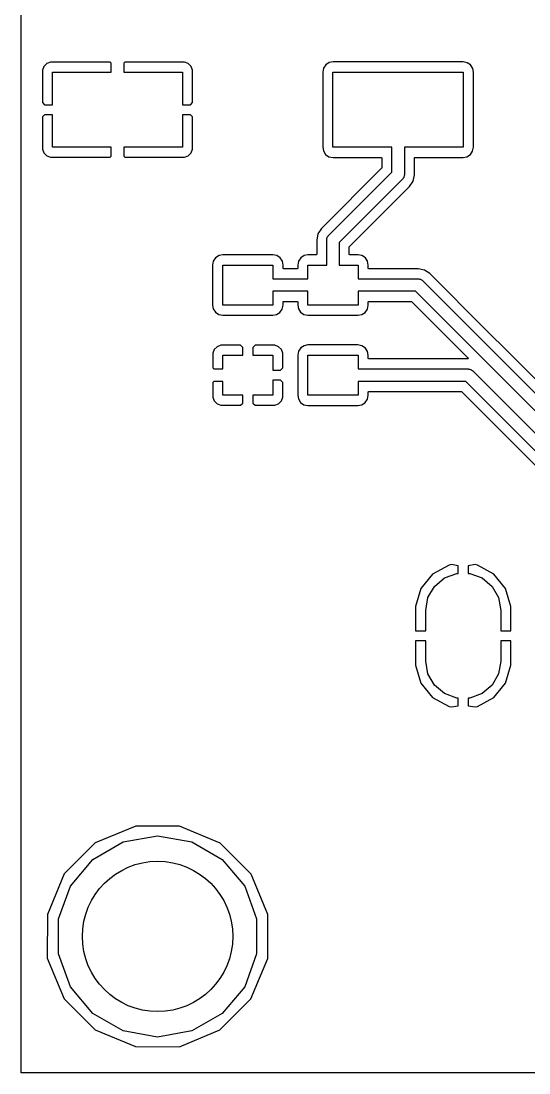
# Model space of a CAD drawing. Extents: x 0.3 to 75.7, y -92.7 to -2.
# Drawn here: x 0.28 to 10.41, y -92.72 to -71.73 of the extents above; entities that cross this region are included whole.
import ezdxf

# ---------------------------------------------------------------- set-up
doc = ezdxf.new("R2010")
doc.units = 0
doc.header["$MEASUREMENT"] = 0
doc.layers.add('BLACK', color=7, linetype='CONTINUOUS')

msp = doc.modelspace()

# ---------------------------------------------------------------- linework, layer by layer
at = {"layer": 'Black'}
for p, q in [((0.275, -72.7076), (0.275, -70.7403)), ((0.73045, -72.6367), (0.7, -72.7102)), ((0.78671, -72.5804), (0.73045, -72.6367)), ((0.86022, -72.55), (0.78671, -72.5804)), ((2.05437, -72.55), (0.86022, -72.55)), ((2.075, -72.5706), (2.05437, -72.55)), ((2.075, -72.75), (2.075, -72.5706)), ((2.34563, -72.55), (2.325, -72.5706)), ((2.325, -72.5706), (2.325, -72.75)), ((3.53978, -72.55), (2.34563, -72.55)), ((3.61329, -72.5804), (3.53978, -72.55)), ((3.66955, -72.6367), (3.61329, -72.5804)), ((3.7, -72.7102), (3.66955, -72.6367)), ((6.35782, -72.6038), (6.31216, -72.6707)), ((6.42597, -72.56), (6.35782, -72.6038)), ((6.50121, -72.5458), (6.42597, -72.56)), ((9.0987, -72.5458), (6.50121, -72.5458)), ((9.17933, -72.5622), (9.0987, -72.5458)), ((9.24616, -72.6078), (9.17933, -72.5622)), ((9.29001, -72.676), (9.24616, -72.6078)), ((0.275, -73.6402), (0.275, -72.7076)), ((0.7, -72.7102), (0.7, -73.3544)), ((0.9, -73.4), (0.9, -72.75)), ((0.9, -72.75), (2.075, -72.75)), ((2.325, -72.75), (3.5, -72.75)), ((3.5, -72.75), (3.5, -73.4)), ((3.7, -73.3544), (3.7, -72.7102)), ((6.31216, -72.6707), (6.29583, -72.7513)), ((6.29583, -72.7513), (6.29583, -74.2488)), ((6.5, -74.25), (6.5, -72.75)), ((6.5, -72.75), (9.1, -72.75)), ((9.1, -72.75), (9.1, -74.25)), ((9.30417, -72.7512), (9.29001, -72.676)), ((9.30417, -74.2487), (9.30417, -72.7512)), ((0.7, -73.3544), (0.74563, -73.4)), ((0.74563, -73.4), (0.9, -73.4)), ((3.5, -73.4), (3.65437, -73.4)), ((3.65437, -73.4), (3.7, -73.3544)), ((0.275, -78.3576), (0.275, -73.6402)), ((0.74563, -73.6), (0.7, -73.6456)), ((0.7, -73.6456), (0.7, -74.2898)), ((0.9, -73.6), (0.74563, -73.6)), ((0.9, -74.25), (0.9, -73.6)), ((3.5, -73.6), (3.5, -74.25)), ((3.65437, -73.6), (3.5, -73.6)), ((3.7, -73.6456), (3.65437, -73.6)), ((3.7, -74.2898), (3.7, -73.6456)), ((0.7, -74.2898), (0.73045, -74.3633)), ((2.075, -74.25), (0.9, -74.25)), ((2.075, -74.4294), (2.075, -74.25)), ((3.5, -74.25), (2.325, -74.25)), ((2.325, -74.25), (2.325, -74.4294)), ((3.66955, -74.3633), (3.7, -74.2898)), ((6.29583, -74.2488), (6.30999, -74.324)), ((7.675, -74.25), (6.5, -74.25)), ((7.675, -74.7482), (7.675, -74.25)), ((9.1, -74.25), (7.925, -74.25)), ((7.925, -74.25), (7.925, -74.8)), ((9.28784, -74.3293), (9.30417, -74.2487)), ((0.73045, -74.3633), (0.78671, -74.4196)), ((0.78671, -74.4196), (0.86022, -74.45)), ((0.86022, -74.45), (2.05437, -74.45)), ((2.05437, -74.45), (2.075, -74.4294)), ((2.325, -74.4294), (2.34563, -74.45)), ((2.34563, -74.45), (3.53978, -74.45)), ((3.53978, -74.45), (3.61329, -74.4196)), ((3.61329, -74.4196), (3.66955, -74.3633)), ((6.30999, -74.324), (6.35384, -74.3922)), ((6.35384, -74.3922), (6.42067, -74.4378)), ((6.42067, -74.4378), (6.5013, -74.4542)), ((6.5013, -74.4542), (7.462, -74.4542)), ((7.462, -74.4542), (7.46312, -74.4544)), ((7.46312, -74.4544), (7.46426, -74.4544)), ((7.46426, -74.4544), (7.46533, -74.4548)), ((7.46533, -74.4548), (7.46645, -74.455)), ((7.46645, -74.455), (7.46743, -74.4555)), ((7.46743, -74.4555), (7.4685, -74.4559)), ((7.4685, -74.4559), (7.46937, -74.4566)), ((7.46937, -74.4566), (7.47036, -74.4572)), ((7.47036, -74.4572), (7.47109, -74.4581)), ((7.47109, -74.4581), (7.47196, -74.4588)), ((7.47196, -74.4588), (7.47253, -74.4598)), ((7.47253, -74.4598), (7.47326, -74.4607)), ((7.47326, -74.4607), (7.47365, -74.4617)), ((7.47365, -74.4617), (7.47422, -74.4627)), ((7.47422, -74.4627), (7.47441, -74.4638)), ((7.47441, -74.4638), (7.4748, -74.4649)), ((7.4748, -74.4649), (7.4748, -74.4661)), ((7.4748, -74.4661), (7.475, -74.4672)), ((7.475, -74.4672), (7.475, -74.66)), ((8.125, -74.4672), (8.1252, -74.4661)), ((8.125, -74.7987), (8.125, -74.4672)), ((8.1252, -74.4649), (8.12559, -74.4638)), ((8.1252, -74.4661), (8.1252, -74.4649)), ((8.12559, -74.4638), (8.12578, -74.4627)), ((8.12578, -74.4627), (8.12635, -74.4617)), ((8.12635, -74.4617), (8.12674, -74.4607)), ((8.12674, -74.4607), (8.12747, -74.4598)), ((8.12747, -74.4598), (8.12804, -74.4588)), ((8.12804, -74.4588), (8.12891, -74.4581)), ((8.12891, -74.4581), (8.12964, -74.4572)), ((8.12964, -74.4572), (8.13063, -74.4566)), ((8.13063, -74.4566), (8.1315, -74.4559)), ((8.1315, -74.4559), (8.13257, -74.4555)), ((8.13257, -74.4555), (8.13355, -74.455)), ((8.13355, -74.455), (8.13467, -74.4548)), ((8.13467, -74.4548), (8.13574, -74.4544)), ((8.13574, -74.4544), (8.13688, -74.4544)), ((8.13688, -74.4544), (8.138, -74.4542)), ((8.138, -74.4542), (9.09879, -74.4542)), ((9.09879, -74.4542), (9.17403, -74.44)), ((9.17403, -74.44), (9.24218, -74.3962)), ((9.24218, -74.3962), (9.28784, -74.3293)), ((7.47119, -74.6692), (6.2711, -75.8693)), ((7.47152, -74.6687), (7.47119, -74.6692)), ((7.47196, -74.6684), (7.47152, -74.6687)), ((7.47281, -74.6669), (7.47196, -74.6684)), ((7.47378, -74.6655), (7.47281, -74.6669)), ((7.47393, -74.6649), (7.47378, -74.6655)), ((7.47422, -74.6644), (7.47393, -74.6649)), ((7.47451, -74.6628), (7.47422, -74.6644)), ((7.47495, -74.6611), (7.47451, -74.6628)), ((7.475, -74.66), (7.4749, -74.6606)), ((7.4749, -74.6606), (7.47495, -74.6611)), ((6.41161, -76.0116), (7.675, -74.7482)), ((7.88839, -74.8884), (6.625, -76.1518)), ((7.89154, -74.8839), (7.88839, -74.8884)), ((7.89576, -74.8803), (7.89154, -74.8839)), ((7.90392, -74.8662), (7.89576, -74.8803)), ((7.91329, -74.8528), (7.90392, -74.8662)), ((7.91471, -74.8475), (7.91329, -74.8528)), ((7.91746, -74.8428), (7.91471, -74.8475)), ((7.9203, -74.8267), (7.91746, -74.8428)), ((7.92453, -74.8109), (7.9203, -74.8267)), ((7.925, -74.8), (7.92404, -74.8054)), ((7.92404, -74.8054), (7.92453, -74.8109)), ((8.02891, -75.0307), (8.10003, -74.9243)), ((8.10003, -74.9243), (8.125, -74.7987)), ((6.82881, -76.2308), (8.02891, -75.0307)), ((6.19997, -75.9757), (6.175, -76.1013)), ((6.2711, -75.8693), (6.19997, -75.9757)), ((6.175, -76.1013), (6.175, -76.3828)), ((6.375, -76.1), (6.37595, -76.0946)), ((6.375, -76.6), (6.375, -76.1)), ((6.37548, -76.0891), (6.3797, -76.0733)), ((6.37595, -76.0946), (6.37548, -76.0891)), ((6.3797, -76.0733), (6.38254, -76.0572)), ((6.38254, -76.0572), (6.38529, -76.0525)), ((6.38529, -76.0525), (6.38671, -76.0472)), ((6.38671, -76.0472), (6.39608, -76.0338)), ((6.39608, -76.0338), (6.40424, -76.0197)), ((6.40424, -76.0197), (6.40846, -76.0161)), ((6.40846, -76.0161), (6.41161, -76.0116)), ((6.625, -76.1518), (6.625, -76.6)), ((4.22597, -76.41), (4.15782, -76.4538)), ((4.30121, -76.3958), (4.22597, -76.41)), ((5.2987, -76.3958), (4.30121, -76.3958)), ((5.37933, -76.4122), (5.2987, -76.3958)), ((5.44616, -76.4578), (5.37933, -76.4122)), ((5.92597, -76.41), (5.85782, -76.4538)), ((6.00121, -76.3958), (5.92597, -76.41)), ((6.162, -76.3958), (6.00121, -76.3958)), ((6.16312, -76.3956), (6.162, -76.3958)), ((6.16426, -76.3956), (6.16312, -76.3956)), ((6.16533, -76.3952), (6.16426, -76.3956)), ((6.16645, -76.395), (6.16533, -76.3952)), ((6.16743, -76.3945), (6.16645, -76.395)), ((6.1685, -76.3941), (6.16743, -76.3945)), ((6.16937, -76.3934), (6.1685, -76.3941)), ((6.17036, -76.3928), (6.16937, -76.3934)), ((6.17109, -76.3919), (6.17036, -76.3928)), ((6.17196, -76.3912), (6.17109, -76.3919)), ((6.17253, -76.3902), (6.17196, -76.3912)), ((6.17326, -76.3893), (6.17253, -76.3902)), ((6.17365, -76.3883), (6.17326, -76.3893)), ((6.17422, -76.3873), (6.17365, -76.3883)), ((6.17441, -76.3862), (6.17422, -76.3873)), ((6.1748, -76.3851), (6.17441, -76.3862)), ((6.175, -76.3828), (6.1748, -76.3839)), ((6.1748, -76.3839), (6.1748, -76.3851)), ((6.825, -76.24), (6.8251, -76.2394)), ((6.825, -76.3828), (6.825, -76.24)), ((6.8252, -76.3839), (6.825, -76.3828)), ((6.82505, -76.2389), (6.82549, -76.2372)), ((6.8251, -76.2394), (6.82505, -76.2389)), ((6.8252, -76.3851), (6.8252, -76.3839)), ((6.82559, -76.3862), (6.8252, -76.3851)), ((6.82549, -76.2372), (6.82578, -76.2356)), ((6.82578, -76.3873), (6.82559, -76.3862)), ((6.82578, -76.2356), (6.82607, -76.2351)), ((6.82635, -76.3883), (6.82578, -76.3873)), ((6.82607, -76.2351), (6.82622, -76.2345)), ((6.82622, -76.2345), (6.82719, -76.2331)), ((6.82674, -76.3893), (6.82635, -76.3883)), ((6.82747, -76.3902), (6.82674, -76.3893)), ((6.82719, -76.2331), (6.82804, -76.2316)), ((6.82804, -76.3912), (6.82747, -76.3902)), ((6.82804, -76.2316), (6.82848, -76.2313)), ((6.82891, -76.3919), (6.82804, -76.3912)), ((6.82848, -76.2313), (6.82881, -76.2308)), ((6.82964, -76.3928), (6.82891, -76.3919)), ((6.83063, -76.3934), (6.82964, -76.3928)), ((6.8315, -76.3941), (6.83063, -76.3934)), ((6.83257, -76.3945), (6.8315, -76.3941)), ((6.83355, -76.395), (6.83257, -76.3945)), ((6.83467, -76.3952), (6.83355, -76.395)), ((6.83574, -76.3956), (6.83467, -76.3952)), ((6.83688, -76.3956), (6.83574, -76.3956)), ((6.838, -76.3958), (6.83688, -76.3956)), ((6.9987, -76.3958), (6.838, -76.3958)), ((7.07933, -76.4122), (6.9987, -76.3958)), ((7.14616, -76.4578), (7.07933, -76.4122)), ((4.11216, -76.5207), (4.09583, -76.6013)), ((4.09583, -76.6013), (4.09583, -77.3988)), ((4.15782, -76.4538), (4.11216, -76.5207)), ((4.3, -77.4), (4.3, -76.6)), ((4.3, -76.6), (5.3, -76.6)), ((5.3, -76.6), (5.3, -76.875)), ((5.49001, -76.526), (5.44616, -76.4578)), ((5.50417, -76.6012), (5.49001, -76.526)), ((5.50417, -76.662), (5.50417, -76.6012)), ((5.81216, -76.5207), (5.79583, -76.6013)), ((5.79583, -76.6013), (5.79583, -76.662)), ((5.85782, -76.4538), (5.81216, -76.5207)), ((6, -76.875), (6, -76.6)), ((6, -76.6), (6.375, -76.6)), ((6.625, -76.6), (7, -76.6)), ((7, -76.6), (7, -76.875)), ((7.19001, -76.526), (7.14616, -76.4578)), ((7.20417, -76.6012), (7.19001, -76.526)), ((7.20417, -76.662), (7.20417, -76.6012)), ((5.50437, -76.6631), (5.50417, -76.662)), ((5.50437, -76.6643), (5.50437, -76.6631)), ((5.50476, -76.6653), (5.50437, -76.6643)), ((5.50496, -76.6664), (5.50476, -76.6653)), ((5.50552, -76.6674), (5.50496, -76.6664)), ((5.50591, -76.6685), (5.50552, -76.6674)), ((5.50664, -76.6694), (5.50591, -76.6685)), ((5.50721, -76.6704), (5.50664, -76.6694)), ((5.50808, -76.6711), (5.50721, -76.6704)), ((5.50882, -76.672), (5.50808, -76.6711)), ((5.5098, -76.6725), (5.50882, -76.672)), ((5.51067, -76.6733), (5.5098, -76.6725)), ((5.51174, -76.6736), (5.51067, -76.6733)), ((5.51273, -76.6742), (5.51174, -76.6736)), ((5.51384, -76.6744), (5.51273, -76.6742)), ((5.51491, -76.6748), (5.51384, -76.6744)), ((5.51605, -76.6748), (5.51491, -76.6748)), ((5.51717, -76.675), (5.51605, -76.6748)), ((5.78283, -76.675), (5.51717, -76.675)), ((5.78395, -76.6748), (5.78283, -76.675)), ((5.78508, -76.6748), (5.78395, -76.6748)), ((5.78615, -76.6744), (5.78508, -76.6748)), ((5.78727, -76.6742), (5.78615, -76.6744)), ((5.78826, -76.6736), (5.78727, -76.6742)), ((5.78933, -76.6733), (5.78826, -76.6736)), ((5.7902, -76.6725), (5.78933, -76.6733)), ((5.79118, -76.672), (5.7902, -76.6725)), ((5.79191, -76.6711), (5.79118, -76.672)), ((5.79279, -76.6704), (5.79191, -76.6711)), ((5.79336, -76.6694), (5.79279, -76.6704)), ((5.79409, -76.6685), (5.79336, -76.6694)), ((5.79447, -76.6674), (5.79409, -76.6685)), ((5.79504, -76.6664), (5.79447, -76.6674)), ((5.79524, -76.6653), (5.79504, -76.6664)), ((5.79563, -76.6643), (5.79524, -76.6653)), ((5.79583, -76.662), (5.79563, -76.6631)), ((5.79563, -76.6631), (5.79563, -76.6643)), ((7.20437, -76.6631), (7.20417, -76.662)), ((7.20437, -76.6643), (7.20437, -76.6631)), ((7.20476, -76.6653), (7.20437, -76.6643)), ((7.20496, -76.6664), (7.20476, -76.6653)), ((7.20552, -76.6674), (7.20496, -76.6664)), ((7.20591, -76.6685), (7.20552, -76.6674)), ((7.20664, -76.6694), (7.20591, -76.6685)), ((7.20721, -76.6704), (7.20664, -76.6694)), ((7.20808, -76.6711), (7.20721, -76.6704)), ((7.20882, -76.672), (7.20808, -76.6711)), ((7.2098, -76.6725), (7.20882, -76.672)), ((7.21067, -76.6733), (7.2098, -76.6725)), ((7.21174, -76.6736), (7.21067, -76.6733)), ((7.21273, -76.6742), (7.21174, -76.6736)), ((7.21385, -76.6744), (7.21273, -76.6742)), ((7.21491, -76.6748), (7.21385, -76.6744)), ((7.21605, -76.6748), (7.21491, -76.6748)), ((7.21717, -76.675), (7.21605, -76.6748)), ((8.19872, -76.675), (7.21717, -76.675)), ((8.32428, -76.7), (8.19872, -76.675)), ((8.43072, -76.7711), (8.32428, -76.7)), ((9.53355, -77.8739), (8.43072, -76.7711)), ((5.3, -76.875), (6, -76.875)), ((7, -76.875), (8.2, -76.875)), ((8.2, -76.875), (8.20542, -76.876)), ((8.20542, -76.876), (8.21089, -76.8755)), ((8.21089, -76.8755), (8.22667, -76.8797)), ((8.22667, -76.8797), (8.24275, -76.8825)), ((8.24275, -76.8825), (8.24752, -76.8853)), ((8.24752, -76.8853), (8.25283, -76.8867)), ((8.25283, -76.8867), (8.2662, -76.8961)), ((8.2662, -76.8961), (8.28035, -76.9042)), ((8.28035, -76.9042), (8.28388, -76.9085)), ((8.28388, -76.9085), (8.28839, -76.9116)), ((8.28839, -76.9116), (13.1518, -81.775)), ((6, -77.125), (5.3, -77.125)), ((5.3, -77.125), (5.3, -77.4)), ((6, -77.4), (6, -77.125)), ((8.14822, -77.125), (7, -77.125)), ((7, -77.125), (7, -77.4)), ((13.0116, -81.9884), (8.14822, -77.125)), ((4.09583, -77.3988), (4.10999, -77.474)), ((5.3, -77.4), (4.3, -77.4)), ((5.48784, -77.4793), (5.50417, -77.3987)), ((5.50417, -77.338), (5.50437, -77.3369)), ((5.50417, -77.3987), (5.50417, -77.338)), ((5.50437, -77.3357), (5.50476, -77.3347)), ((5.50437, -77.3369), (5.50437, -77.3357)), ((5.50476, -77.3347), (5.50496, -77.3336)), ((5.50496, -77.3336), (5.50552, -77.3326)), ((5.50552, -77.3326), (5.50591, -77.3315)), ((5.50591, -77.3315), (5.50664, -77.3306)), ((5.50664, -77.3306), (5.50721, -77.3296)), ((5.50721, -77.3296), (5.50808, -77.3289)), ((5.50808, -77.3289), (5.50882, -77.328)), ((5.50882, -77.328), (5.5098, -77.3275)), ((5.5098, -77.3275), (5.51067, -77.3267)), ((5.51067, -77.3267), (5.51174, -77.3264)), ((5.51174, -77.3264), (5.51273, -77.3258)), ((5.51273, -77.3258), (5.51384, -77.3256)), ((5.51384, -77.3256), (5.51491, -77.3252)), ((5.51491, -77.3252), (5.51605, -77.3252)), ((5.51605, -77.3252), (5.51717, -77.325)), ((5.51717, -77.325), (5.78283, -77.325)), ((5.78283, -77.325), (5.78395, -77.3252)), ((5.78395, -77.3252), (5.78508, -77.3252)), ((5.78508, -77.3252), (5.78615, -77.3256)), ((5.78615, -77.3256), (5.78727, -77.3258)), ((5.78727, -77.3258), (5.78826, -77.3264)), ((5.78826, -77.3264), (5.78933, -77.3267)), ((5.78933, -77.3267), (5.7902, -77.3275)), ((5.7902, -77.3275), (5.79118, -77.328)), ((5.79118, -77.328), (5.79191, -77.3289)), ((5.79191, -77.3289), (5.79279, -77.3296)), ((5.79279, -77.3296), (5.79336, -77.3306)), ((5.79336, -77.3306), (5.79409, -77.3315)), ((5.79409, -77.3315), (5.79447, -77.3326)), ((5.79447, -77.3326), (5.79504, -77.3336)), ((5.79504, -77.3336), (5.79524, -77.3347)), ((5.79524, -77.3347), (5.79563, -77.3357)), ((5.79563, -77.3357), (5.79563, -77.3369)), ((5.79563, -77.3369), (5.79583, -77.338)), ((5.79583, -77.338), (5.79583, -77.3988)), ((5.79583, -77.3988), (5.80999, -77.474)), ((7, -77.4), (6, -77.4)), ((7.18784, -77.4793), (7.20417, -77.3987)), ((7.20417, -77.338), (7.20437, -77.3369)), ((7.20417, -77.3987), (7.20417, -77.338)), ((7.20437, -77.3357), (7.20476, -77.3347)), ((7.20437, -77.3369), (7.20437, -77.3357)), ((7.20476, -77.3347), (7.20496, -77.3336)), ((7.20496, -77.3336), (7.20552, -77.3326)), ((7.20552, -77.3326), (7.20591, -77.3315)), ((7.20591, -77.3315), (7.20664, -77.3306)), ((7.20664, -77.3306), (7.20721, -77.3296)), ((7.20721, -77.3296), (7.20808, -77.3289)), ((7.20808, -77.3289), (7.20882, -77.328)), ((7.20882, -77.328), (7.2098, -77.3275)), ((7.2098, -77.3275), (7.21067, -77.3267)), ((7.21067, -77.3267), (7.21174, -77.3264)), ((7.21174, -77.3264), (7.21273, -77.3258)), ((7.21273, -77.3258), (7.21385, -77.3256)), ((7.21385, -77.3256), (7.21491, -77.3252)), ((7.21491, -77.3252), (7.21605, -77.3252)), ((7.21605, -77.3252), (7.21717, -77.325)), ((7.21717, -77.325), (8.06, -77.325)), ((8.06, -77.325), (8.06056, -77.3251)), ((8.06056, -77.3251), (8.06113, -77.325)), ((8.06113, -77.325), (8.06277, -77.3255)), ((8.06277, -77.3255), (8.06444, -77.3258)), ((8.06444, -77.3258), (8.06494, -77.3261)), ((8.06494, -77.3261), (8.06549, -77.3262)), ((8.06549, -77.3262), (8.06688, -77.3272)), ((8.06688, -77.3272), (8.06835, -77.328)), ((8.06835, -77.328), (8.06872, -77.3285)), ((8.06872, -77.3285), (8.06919, -77.3288)), ((8.06919, -77.3288), (9.19319, -78.4528)), ((4.10999, -77.474), (4.15384, -77.5422)), ((4.15384, -77.5422), (4.22067, -77.5878)), ((4.22067, -77.5878), (4.3013, -77.6042)), ((4.3013, -77.6042), (5.29879, -77.6042)), ((5.29879, -77.6042), (5.37403, -77.59)), ((5.37403, -77.59), (5.44218, -77.5462)), ((5.44218, -77.5462), (5.48784, -77.4793)), ((5.80999, -77.474), (5.85384, -77.5422)), ((5.85384, -77.5422), (5.92067, -77.5878)), ((5.92067, -77.5878), (6.0013, -77.6042)), ((6.0013, -77.6042), (6.99879, -77.6042)), ((6.99879, -77.6042), (7.07403, -77.59)), ((7.07403, -77.59), (7.14218, -77.5462)), ((7.14218, -77.5462), (7.18784, -77.4793)), ((10.0332, -78.3736), (9.53355, -77.8739)), ((9.53355, -77.8739), (9.53355, -77.8739)), ((4.13045, -78.2867), (4.1, -78.3602)), ((4.18671, -78.2304), (4.13045, -78.2867)), ((4.26022, -78.2), (4.18671, -78.2304)), ((4.65437, -78.2), (4.26022, -78.2)), ((4.7, -78.2456), (4.65437, -78.2)), ((4.7, -78.4), (4.7, -78.2456)), ((4.94563, -78.2), (4.9, -78.2456)), ((4.9, -78.2456), (4.9, -78.4)), ((5.33978, -78.2), (4.94563, -78.2)), ((5.41329, -78.2304), (5.33978, -78.2)), ((5.46955, -78.2867), (5.41329, -78.2304)), ((5.5, -78.3602), (5.46955, -78.2867)), ((5.85782, -78.2538), (5.81216, -78.3207)), ((5.92597, -78.21), (5.85782, -78.2538)), ((6.00121, -78.1958), (5.92597, -78.21)), ((6.9987, -78.1958), (6.00121, -78.1958)), ((7.07933, -78.2122), (6.9987, -78.1958)), ((7.14616, -78.2578), (7.07933, -78.2122)), ((7.19001, -78.326), (7.14616, -78.2578)), ((0.275, -78.9402), (0.275, -78.3576)), ((4.1, -78.3602), (4.1, -78.6544)), ((4.3, -78.675), (4.3, -78.4)), ((4.3, -78.4), (4.7, -78.4)), ((4.9, -78.4), (5.3, -78.4)), ((5.3, -78.4), (5.3, -78.7)), ((5.5, -78.6544), (5.5, -78.3602)), ((5.81216, -78.3207), (5.79583, -78.4013)), ((5.79583, -78.4013), (5.79583, -79.1988)), ((6, -79.2), (6, -78.4)), ((6, -78.4), (7, -78.4)), ((7, -78.4), (7, -78.675)), ((7.20417, -78.4012), (7.19001, -78.326)), ((7.20417, -78.462), (7.20417, -78.4012)), ((7.20437, -78.4631), (7.20417, -78.462)), ((7.20437, -78.4643), (7.20437, -78.4631)), ((7.20476, -78.4653), (7.20437, -78.4643)), ((7.20496, -78.4664), (7.20476, -78.4653)), ((7.20552, -78.4674), (7.20496, -78.4664)), ((7.20591, -78.4685), (7.20552, -78.4674)), ((7.20664, -78.4694), (7.20591, -78.4685)), ((7.20721, -78.4704), (7.20664, -78.4694)), ((7.20808, -78.4711), (7.20721, -78.4704)), ((7.20882, -78.472), (7.20808, -78.4711)), ((7.2098, -78.4725), (7.20882, -78.472)), ((7.21067, -78.4733), (7.2098, -78.4725)), ((7.21174, -78.4736), (7.21067, -78.4733)), ((7.21273, -78.4742), (7.21174, -78.4736)), ((7.21385, -78.4744), (7.21273, -78.4742)), ((7.21491, -78.4748), (7.21385, -78.4744)), ((7.21605, -78.4748), (7.21491, -78.4748)), ((7.21717, -78.475), (7.21605, -78.4748)), ((9.184, -78.475), (7.21717, -78.475)), ((9.18567, -78.4747), (9.184, -78.475)), ((9.18736, -78.4746), (9.18567, -78.4747)), ((9.18788, -78.4743), (9.18736, -78.4746)), ((9.18844, -78.4742), (9.18788, -78.4743)), ((9.18991, -78.4734), (9.18844, -78.4742)), ((9.19145, -78.4726), (9.18991, -78.4734)), ((9.19186, -78.4722), (9.19145, -78.4726)), ((9.19235, -78.472), (9.19186, -78.4722)), ((9.19344, -78.4707), (9.19235, -78.472)), ((9.19319, -78.4528), (9.19416, -78.4542)), ((9.19464, -78.4695), (9.19344, -78.4707)), ((9.19416, -78.4542), (9.19525, -78.4555)), ((9.19489, -78.4689), (9.19464, -78.4695)), ((9.19525, -78.4685), (9.19489, -78.4689)), ((9.19525, -78.4555), (9.19545, -78.456)), ((9.19583, -78.4669), (9.19525, -78.4685)), ((9.19545, -78.456), (9.19578, -78.4565)), ((9.19578, -78.4565), (9.19622, -78.4581)), ((9.19655, -78.4654), (9.19583, -78.4669)), ((9.19622, -78.4581), (9.1968, -78.4597)), ((9.1966, -78.4648), (9.19655, -78.4654)), ((9.1968, -78.4643), (9.1966, -78.4648)), ((9.1968, -78.4597), (9.1968, -78.4603)), ((9.1968, -78.4603), (9.19695, -78.4609)), ((9.19695, -78.4609), (9.1968, -78.4626)), ((9.1968, -78.4626), (9.1968, -78.4643)), ((10.6608, -79.0011), (10.0332, -78.3736)), ((4.1, -78.6544), (4.12063, -78.675)), ((4.12063, -78.675), (4.3, -78.675)), ((5.3, -78.7), (5.45437, -78.7)), ((5.45437, -78.7), (5.5, -78.6544)), ((7, -78.675), (9.2, -78.675)), ((9.2, -78.675), (9.20542, -78.676)), ((9.20542, -78.676), (9.21089, -78.6755)), ((9.21089, -78.6755), (9.22667, -78.6797)), ((9.22667, -78.6797), (9.24275, -78.6825)), ((9.24275, -78.6825), (9.24752, -78.6853)), ((9.24752, -78.6853), (9.25283, -78.6867)), ((9.25283, -78.6867), (9.2662, -78.6961)), ((9.2662, -78.6961), (9.28035, -78.7042)), ((9.28035, -78.7042), (9.28388, -78.7085)), ((9.28388, -78.7085), (9.28839, -78.7116)), ((9.28839, -78.7116), (12.8884, -82.3116)), ((4.12063, -78.925), (4.1, -78.9456)), ((4.3, -78.925), (4.12063, -78.925)), ((4.3, -79.2), (4.3, -78.925)), ((5.3, -78.9), (5.3, -79.2)), ((5.45437, -78.9), (5.3, -78.9)), ((5.5, -78.9456), (5.45437, -78.9)), ((9.14822, -78.925), (7, -78.925)), ((7, -78.925), (7, -79.2)), ((12.675, -82.4518), (9.14822, -78.925)), ((0.275, -83.413), (0.275, -78.9402)), ((4.1, -78.9456), (4.1, -79.2398)), ((5.5, -79.2398), (5.5, -78.9456)), ((7.20417, -79.138), (7.20437, -79.1369)), ((7.20417, -79.1987), (7.20417, -79.138)), ((7.20437, -79.1357), (7.20476, -79.1347)), ((7.20437, -79.1369), (7.20437, -79.1357)), ((7.20476, -79.1347), (7.20496, -79.1336)), ((7.20496, -79.1336), (7.20552, -79.1326)), ((7.20552, -79.1326), (7.20591, -79.1315)), ((7.20591, -79.1315), (7.20664, -79.1306)), ((7.20664, -79.1306), (7.20721, -79.1296)), ((7.20721, -79.1296), (7.20808, -79.1289)), ((7.20808, -79.1289), (7.20882, -79.128)), ((7.20882, -79.128), (7.2098, -79.1275)), ((7.2098, -79.1275), (7.21067, -79.1267)), ((7.21067, -79.1267), (7.21174, -79.1264)), ((7.21174, -79.1264), (7.21273, -79.1258)), ((7.21273, -79.1258), (7.21385, -79.1256)), ((7.21385, -79.1256), (7.21491, -79.1252)), ((7.21491, -79.1252), (7.21605, -79.1252)), ((7.21605, -79.1252), (7.21717, -79.125)), ((7.21717, -79.125), (9.06, -79.125)), ((9.06, -79.125), (9.06056, -79.1251)), ((9.06056, -79.1251), (9.06113, -79.125)), ((9.06113, -79.125), (9.06277, -79.1255)), ((9.06277, -79.1255), (9.06444, -79.1258)), ((9.06444, -79.1258), (9.06494, -79.1261)), ((9.06494, -79.1261), (9.06549, -79.1262)), ((9.06549, -79.1262), (9.06688, -79.1272)), ((9.06688, -79.1272), (9.06835, -79.128)), ((9.06835, -79.128), (9.06872, -79.1285)), ((9.06872, -79.1285), (9.06919, -79.1288)), ((9.06919, -79.1288), (12.4712, -82.5308)), ((4.1, -79.2398), (4.13045, -79.3133)), ((4.13045, -79.3133), (4.18671, -79.3696)), ((4.7, -79.2), (4.3, -79.2)), ((4.65437, -79.4), (4.7, -79.3544)), ((4.7, -79.3544), (4.7, -79.2)), ((5.3, -79.2), (4.9, -79.2)), ((4.9, -79.2), (4.9, -79.3544)), ((4.9, -79.3544), (4.94563, -79.4)), ((5.41329, -79.3696), (5.46955, -79.3133)), ((5.46955, -79.3133), (5.5, -79.2398)), ((5.79583, -79.1988), (5.80999, -79.274)), ((5.80999, -79.274), (5.85384, -79.3422)), ((5.85384, -79.3422), (5.92067, -79.3878)), ((7, -79.2), (6, -79.2)), ((7.07403, -79.39), (7.14218, -79.3462)), ((7.14218, -79.3462), (7.18784, -79.2793)), ((7.18784, -79.2793), (7.20417, -79.1987)), ((4.18671, -79.3696), (4.26022, -79.4)), ((4.26022, -79.4), (4.65437, -79.4)), ((4.94563, -79.4), (5.33978, -79.4)), ((5.33978, -79.4), (5.41329, -79.3696)), ((5.92067, -79.3878), (6.0013, -79.4042)), ((6.0013, -79.4042), (6.99879, -79.4042)), ((6.99879, -79.4042), (7.07403, -79.39)), ((8.81636, -82.5894), (8.48907, -82.7677)), ((8.86414, -82.5796), (8.81636, -82.5894)), ((9, -82.6052), (8.86414, -82.5796)), ((9, -82.7566), (9, -82.6052)), ((9.33586, -82.5796), (9.2, -82.6052)), ((9.2, -82.6052), (9.2, -82.7566)), ((9.38364, -82.5894), (9.33586, -82.5796)), ((9.71093, -82.7677), (9.38364, -82.5894)), ((8.48907, -82.7677), (8.25534, -83.0573)), ((8.52547, -83.0131), (8.725, -82.8457)), ((8.725, -82.8457), (8.96976, -82.7566)), ((8.96976, -82.7566), (9, -82.7566)), ((9.2, -82.7566), (9.23024, -82.7566)), ((9.23024, -82.7566), (9.475, -82.8457)), ((9.475, -82.8457), (9.67453, -83.0131)), ((9.94466, -83.0573), (9.71093, -82.7677)), ((8.25534, -83.0573), (8.15, -83.4149)), ((8.39523, -83.2387), (8.52547, -83.0131)), ((9.67453, -83.0131), (9.80477, -83.2387)), ((10.05, -83.4149), (9.94466, -83.0573)), ((8.35, -83.4952), (8.39523, -83.2387)), ((9.80477, -83.2387), (9.85, -83.4952)), ((0.275, -84.087), (0.275, -83.413)), ((8.15, -83.4149), (8.15, -83.9)), ((8.35, -83.9), (8.35, -83.4952)), ((9.85, -83.4952), (9.85, -83.9)), ((10.05, -83.9), (10.05, -83.4149)), ((8.15, -83.9), (8.35, -83.9)), ((9.85, -83.9), (10.05, -83.9)), ((0.275, -90.4383), (0.275, -84.087)), ((8.15, -84.1), (8.15, -84.5851)), ((8.35, -84.1), (8.15, -84.1)), ((8.35, -84.5048), (8.35, -84.1)), ((9.85, -84.1), (9.85, -84.5048)), ((10.05, -84.1), (9.85, -84.1)), ((10.05, -84.5851), (10.05, -84.1)), ((8.15, -84.5851), (8.25534, -84.9427)), ((8.39523, -84.7613), (8.35, -84.5048)), ((9.85, -84.5048), (9.80477, -84.7613)), ((9.94466, -84.9427), (10.05, -84.5851)), ((8.52547, -84.9869), (8.39523, -84.7613)), ((9.80477, -84.7613), (9.67453, -84.9869)), ((8.25534, -84.9427), (8.48907, -85.2323)), ((8.725, -85.1543), (8.52547, -84.9869)), ((9.67453, -84.9869), (9.475, -85.1543)), ((9.71093, -85.2323), (9.94466, -84.9427)), ((8.48907, -85.2323), (8.81636, -85.4106)), ((8.96976, -85.2434), (8.725, -85.1543)), ((9.475, -85.1543), (9.23024, -85.2434)), ((9.38364, -85.4106), (9.71093, -85.2323)), ((8.81636, -85.4106), (8.86414, -85.4204)), ((8.86414, -85.4204), (9, -85.3948)), ((9, -85.2434), (8.96976, -85.2434)), ((9, -85.3948), (9, -85.2434)), ((9.23024, -85.2434), (9.2, -85.2434)), ((9.2, -85.2434), (9.2, -85.3948)), ((9.2, -85.3948), (9.33586, -85.4204)), ((9.33586, -85.4204), (9.38364, -85.4106)), ((2.56431, -87.7996), (1.75543, -88.1338)), ((3.43953, -87.8004), (2.56431, -87.7996)), ((4.24783, -88.136), (3.43953, -87.8004)), ((1.75543, -88.1338), (1.13602, -88.7522)), ((1.70951, -88.4621), (2.31335, -88.1134)), ((2.31335, -88.1134), (3, -87.9924)), ((3, -87.9924), (3.68665, -88.1134)), ((3.68665, -88.1134), (4.29049, -88.4621)), ((4.86616, -88.7554), (4.24783, -88.136)), ((1.26133, -88.9962), (1.70951, -88.4621)), ((4.29049, -88.4621), (4.73867, -88.9962)), ((1.13602, -88.7522), (0.80038, -89.5605)), ((5.20038, -89.5643), (4.86616, -88.7554)), ((1.02286, -89.6514), (1.26133, -88.9962)), ((4.73867, -88.9962), (4.97714, -89.6514)), ((0.80038, -89.5605), (0.79962, -90.4357)), ((5.19962, -90.4395), (5.20038, -89.5643)), ((1.02286, -90.3486), (1.02286, -89.6514)), ((4.97714, -89.6514), (4.97714, -90.3486)), ((0.275, -92.712), (0.275, -90.4383)), ((0.79962, -90.4357), (1.13384, -91.2446)), ((1.26133, -91.0038), (1.02286, -90.3486)), ((4.97714, -90.3486), (4.73867, -91.0038)), ((5.03571, -90.8343), (5.19962, -90.4395)), ((4.86398, -91.2478), (5.03571, -90.8343)), ((5.03571, -90.8343), (5.03571, -90.8343)), ((1.70951, -91.5379), (1.26133, -91.0038)), ((4.73867, -91.0038), (4.29049, -91.5379)), ((1.13384, -91.2446), (1.75217, -91.864)), ((4.24457, -91.8662), (4.86398, -91.2478)), ((2.31335, -91.8866), (1.70951, -91.5379)), ((4.29049, -91.5379), (3.68665, -91.8866)), ((1.75217, -91.864), (2.56047, -92.1996)), ((3, -92.0076), (2.31335, -91.8866)), ((3.68665, -91.8866), (3, -92.0076)), ((3.43569, -92.2004), (4.24457, -91.8662)), ((2.56047, -92.1996), (3.43569, -92.2004)), ((0.2752, -92.7131), (0.275, -92.712)), ((0.2752, -92.7143), (0.2752, -92.7131)), ((0.27559, -92.7153), (0.2752, -92.7143)), ((0.27578, -92.7164), (0.27559, -92.7153)), ((0.27635, -92.7174), (0.27578, -92.7164)), ((0.27674, -92.7185), (0.27635, -92.7174)), ((0.27747, -92.7194), (0.27674, -92.7185)), ((0.27804, -92.7204), (0.27747, -92.7194)), ((0.27891, -92.7211), (0.27804, -92.7204)), ((0.27964, -92.722), (0.27891, -92.7211)), ((0.28063, -92.7225), (0.27964, -92.722)), ((0.2815, -92.7233), (0.28063, -92.7225)), ((0.28257, -92.7236), (0.2815, -92.7233)), ((0.28355, -92.7242), (0.28257, -92.7236)), ((0.28467, -92.7244), (0.28355, -92.7242)), ((0.28574, -92.7248), (0.28467, -92.7244)), ((0.28688, -92.7248), (0.28574, -92.7248)), ((0.288, -92.725), (0.28688, -92.7248)), ((75.712, -92.725), (0.288, -92.725))]:
    msp.add_line(p, q, dxfattribs=at)
msp.add_circle((3, -90), 1.5, dxfattribs=at)

doc.saveas('drawing.dxf')
